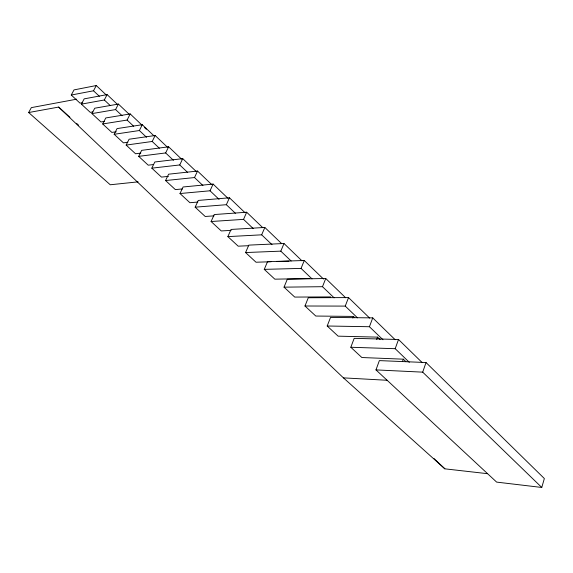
<?xml version="1.0" encoding="UTF-8"?>
<svg xmlns="http://www.w3.org/2000/svg" width="573" height="573" viewBox="0 0 573 573"><rect width="100%" height="100%" fill="white"/><g stroke="black" fill="none" stroke-linecap="round" stroke-linejoin="round"><path stroke-width="0.86" d="M541.772 487.458L544.35 478.541L426.026 362.544L379.362 360.61L375.974 369.9L496.641 482.108L541.772 487.458L422.702 372.149L375.974 369.9M422.702 372.149L426.026 362.544M402.439 361.627L403.313 359.171L361.871 357.531L350.819 347.259L354.178 338.342L398.514 339.488L422.086 362.508M409.301 362.315L395.198 348.699L398.514 339.488M376.726 339.488L377.593 337.132L338.134 336.158L327.197 326.001L330.535 317.421L372.737 317.879L395.155 339.71M382.972 339.76L369.435 326.725L372.737 317.879M352.818 318.044L353.434 316.418L315.795 316.045L304.972 306.003L308.288 297.745L348.527 297.588L369.649 318.094M357.48 317.85L345.247 306.097L348.527 297.588M325.751 278.499L287.317 279.194L284.036 287.159L322.492 286.693L325.751 278.499L345.662 297.781M304.277 260.5L267.512 261.682L264.268 269.367L301.054 268.408L304.277 260.5L323.501 279.065M284.007 243.511L248.789 245.122L245.573 252.55L280.806 251.146L284.007 243.511L301.992 260.844M264.841 227.445L231.055 229.436L227.875 236.62L261.668 234.823L264.841 227.445L281.572 243.539M246.684 212.225L214.238 214.553L211.093 221.515L243.546 219.366L246.684 212.225L262.799 227.703M229.458 197.792L198.265 200.428L195.157 207.175L226.356 204.704L229.458 197.792L244.958 212.647M213.106 184.083L183.073 186.984L180.001 193.531L210.033 190.788L213.106 184.083L227.982 198.315M197.549 171.048L168.605 174.192L165.568 180.545L194.512 177.551L197.549 171.048L211.709 184.578M182.737 158.635L154.817 161.994L151.816 168.168L179.736 164.952L182.737 158.635L196.274 171.549M168.62 146.803L141.653 150.355L138.687 156.357L165.654 152.941L168.62 146.803L181.519 159.093M155.147 135.507L129.083 139.232L126.153 145.076L152.21 141.474L155.147 135.507L167.416 147.182M142.269 124.721L117.057 128.596L114.163 134.29L139.375 130.529L142.269 124.721L153.908 135.78M130.2 113.927L105.783 117.952L102.689 123.961L127.099 120.058L130.2 113.927L141.81 124.964M118.41 104.064L94.753 108.211L91.931 113.612L115.581 109.572L118.41 104.064L129.391 114.485M92.883 111.936L90.305 112.38L81.387 104.136L104.322 99.981L107.115 94.609L117.501 104.458M82.677 102.703L80.062 103.176L71.26 95.039L93.521 90.785L96.278 85.542L106.614 95.333M81.387 104.136L84.174 98.864L107.115 94.609M71.26 95.039L74.017 89.897L96.278 85.542M138.122 181.849L110.252 184.771L28.65 112.537L31.343 107.624L76.682 99.179M28.65 112.537L58.639 107.079L69.899 117.293M104.379 121.412L100.97 121.963L91.931 113.612M116.247 131.761L111.85 132.42L102.689 123.961M127.822 142.247L123.446 142.863L114.163 134.29M140.793 153.091L135.557 153.772L126.153 145.076M153.449 164.551L148.221 165.174L138.687 156.357M168.448 176.355L161.471 177.1L151.816 168.168M182.35 188.94L175.352 189.599L165.568 180.545M197.828 202.054L189.914 202.713L180.001 193.531M214.051 215.849L205.198 216.472L195.157 207.175M231.098 230.367L221.271 230.94L211.093 221.515M248.725 245.695L238.189 246.175L227.875 236.62M271.158 261.739L256.016 262.226L245.573 252.55M276.508 261.567L288.978 261.173M309.234 278.535L274.832 279.166L264.268 269.367M330.685 296.921L294.73 297.079L284.036 287.159M304.972 306.003L345.247 306.097M327.197 326.001L369.435 326.725M350.819 347.259L395.198 348.699M58.639 107.079L343.428 377.865L387.133 380.279M343.428 377.865L444.877 468.836L487.587 473.692M76.517 123.295L78.501 125.1M93.521 90.785L99.358 96.285M152.21 141.474L159.351 148.221M139.375 130.529L146.516 137.269M127.099 120.058L133.581 126.175M115.581 109.572L122.07 115.696M104.322 99.981L110.145 105.475M433.833 458.4L444.877 468.836M194.512 177.551L202.921 185.523M179.736 164.952L187.507 172.308M165.654 152.941L173.433 160.297M226.356 204.704L235.388 213.292M144.389 127.414L146.323 129.254M210.033 190.788L219.079 199.375M261.668 234.823L272.025 244.692M243.546 219.366L253.266 228.62M301.054 268.408L312.006 278.886M280.806 251.146L291.141 261.009M377.593 337.132L380.164 339.596M322.492 286.693L334.123 297.838M353.434 316.418L354.723 317.657M403.313 359.171L405.877 361.642"/></g></svg>
